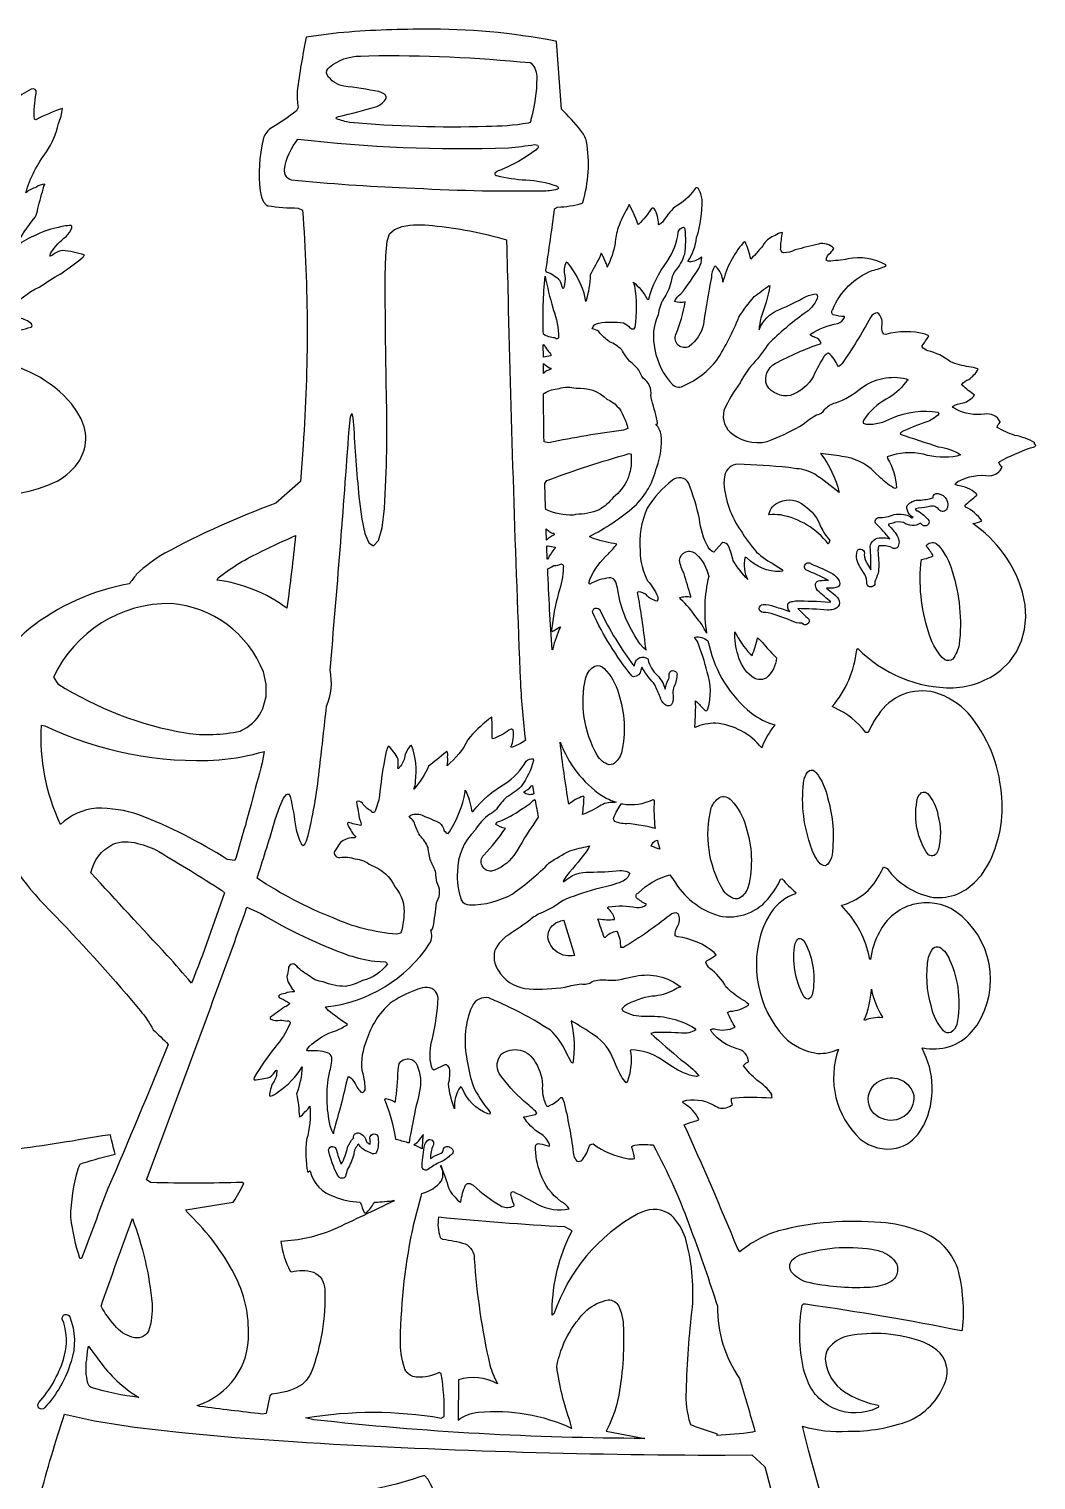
# Model space of a CAD drawing. Extents: x 1.3 to 31.4, y 0.3 to 25.4.
# Drawn here: x 22.23 to 30.28, y 12.94 to 24.55 of the extents above; entities that cross this region are included whole.
import ezdxf

# ---------------------------------------------------------------- set-up
doc = ezdxf.new("R2010")
doc.units = 0
doc.linetypes.add('0', pattern=[0])
doc.layers.add('1', color=7, linetype='0')

msp = doc.modelspace()

# ---------------------------------------------------------------- linework, layer by layer
at = {"layer": '1'}
for points in [[(28.553513, 12.845215), (28.460087, 13.181564), (28.412952, 13.373116, 0.083518), (28.7752, 13.332924, 0.09323), (29.272451, 13.420557, 0.214092), (29.565313, 13.758976, 0.316041), (29.459267, 14.003883), (29.422169, 14.025902), (29.379734, 14.0457, 0.136174), (28.774233, 14.095329, 0.152929), (28.620193, 13.997214, 0.22113), (28.603697, 13.860992, 0.224229), (28.780931, 13.630131, 0.087973), (29.01557, 13.542646, -0.656551), (29.010933, 13.519875, -0.450976), (28.444605, 13.759586), (28.432083, 13.794597), (28.421566, 13.83026, -0.09255), (28.409403, 14.340637, -0.382992), (28.438168, 14.351289, -0.014097), (29.687408, 14.138649, 0.335078), (29.693336, 14.14846, 0.092343), (29.654959, 14.634121, 0.239386), (29.334805, 14.940344, 0.075482), (29.040867, 15.002011, 0.086449), (28.222441, 14.936026, 0.100511), (27.911873, 14.768631), (27.892647, 14.797517, 0.009022), (27.468136, 15.785217, -0.026039), (27.5769, 15.820412), (27.58316, 15.825081), (27.581791, 15.832817, 0.15339), (27.468515, 15.952019, -0.045533), (27.455181, 15.967224), (27.459187, 15.974678, -0.186154), (27.692404, 15.946803, -0.029411), (27.74387, 15.921272, 0.24605), (27.853542, 15.948006, -0.13384), (27.844788, 15.99395), (27.850742, 15.997856), (27.871239, 16.000824, -0.034476), (28.159639, 15.999563), (28.170715, 16.002411, 0.002739), (28.163544, 16.023232), (28.170208, 16.026688, 0.090966), (28.04863, 16.140633, -0.044301), (27.942291, 16.255508), (27.943039, 16.260483, -0.126312), (27.980999, 16.287636, 0.344234), (27.892159, 16.392426, -0.16006), (27.689268, 16.525936), (27.683556, 16.535654), (27.678379, 16.54567, -0.224751), (27.710545, 16.551689, 0.17952), (27.874176, 16.564087, -0.013562), (27.814346, 16.681419, -0.16294), (27.837196, 16.69268, 0.13169), (27.98, 16.741127), (27.983315, 16.747459, 0.081195), (27.920969, 16.791504, -0.053695), (27.801472, 16.886734, 0.119979), (27.671677, 17.034992, -0.111713), (27.640228, 17.083107), (27.641708, 17.091141, 0.030397), (27.722782, 17.143967), (27.707748, 17.163086, 0.133228), (27.417686, 17.288185), (27.39542, 17.296127, -0.190323), (27.419041, 17.380768, 0.246396), (27.419643, 17.472984, 0.329458), (27.354, 17.462143, -0.03505), (26.98123, 17.203333, -0.119178), (26.959953, 17.201767, 0.122537), (26.932983, 17.328873), (26.924301, 17.331085, 0.146811), (26.835766, 17.283371), (26.82856, 17.281334, -0.005386), (26.778004, 17.427849), (26.785275, 17.430862, 0.063306), (26.909103, 17.426941), (26.910091, 17.43602, 0.125527), (26.85894, 17.514259), (26.854244, 17.522163), (26.862587, 17.526482, -0.101202), (27.085201, 17.521322, 0.189221), (27.164013, 17.544838), (27.16243, 17.550575, -0.077474), (27.085476, 17.599625, -0.473506), (27.101097, 17.639351, -0.13471), (27.353409, 17.784134), (27.381626, 17.744324, 0.191474), (27.745737, 17.456507, 0.296643), (28.15382, 17.612356, 0.067026), (28.237484, 17.748238), (28.250439, 17.752411, 0.05392), (28.359715, 17.643219), (28.357479, 17.632439, 0.164086), (28.160801, 17.480743), (28.124813, 17.422112), (28.094906, 17.356834, 0.275407), (28.265574, 16.487633, 0.166007), (28.535833, 16.355892, 0.131587), (28.701118, 16.390259, 0.298496), (28.875696, 15.67007, 0.224616), (29.16449, 15.59706, 0.185699), (29.352261, 15.731102), (29.384388, 15.782616, 0.239338), (29.369122, 16.396576), (29.374874, 16.400223, 0.272614), (29.765533, 16.527519), (29.809235, 16.581764, 0.401178), (29.636906, 17.491274, 0.451942), (29.029669, 17.326069, 0.097845), (28.956871, 17.107018), (28.948097, 17.118126, 0.146075), (28.743256, 17.516792), (28.724575, 17.541107, 0.217129), (29.025045, 17.777702, 0.028999), (29.060783, 17.847549), (29.09042, 17.832977, 0.194319), (29.462053, 17.603197, 0.121568), (29.650364, 17.630157), (29.721333, 17.66761), (29.785831, 17.718735), (29.843296, 17.78228), (29.893131, 17.857056, 0.152633), (30.00334, 18.438091, 0.155415), (29.738764, 19.075285, 0.132061), (29.471437, 19.242491, 0.321702), (29.017727, 19.061367, 0.058317), (28.939587, 18.922806), (28.918659, 18.922646, 0.128126), (28.671719, 19.118027), (28.651745, 19.130905, 0.153238), (28.846603, 19.582237), (28.855671, 19.593941, 0.203626), (29.618105, 19.278955, 0.155313), (29.999241, 19.420097), (30.067532, 19.487701), (30.123379, 19.567345), (30.163593, 19.654312), (30.188286, 19.746803), (30.197868, 19.843391), (30.192745, 19.942627), (30.173321, 20.043083, 0.172221), (29.774769, 20.593292, 0.071151), (29.846554, 20.615128, 0.128258), (29.71715, 20.725275, -0.133744), (29.711346, 20.73793, -0.014009), (29.806385, 20.819069), (29.807781, 20.826019), (29.803219, 20.832512, 0.145973), (29.651594, 20.897301, -0.048033), (29.63361, 20.906509), (29.639767, 20.916985), (29.655796, 20.929443, -0.156909), (29.911716, 20.975487, 0.282605), (30.009563, 21.044182, -0.161906), (29.983334, 21.083031), (29.99078, 21.089996, -0.037841), (30.235729, 21.198624, 0.179382), (30.28009, 21.2174, 0.027367), (30.265289, 21.232986), (30.270557, 21.239342, 0.086704), (30.111, 21.297783, -0.046723), (29.969185, 21.36245, -0.16144), (29.993408, 21.402618), (29.993908, 21.406815, 0.345976), (29.869503, 21.467117, -0.148073), (29.638643, 21.507181, -0.042922), (29.612263, 21.527924, -0.102269), (29.697083, 21.557579, 0.16511), (29.788528, 21.61998, -0.013454), (29.691059, 21.698036), (29.687595, 21.704208, -0.148862), (29.742916, 21.746208, 0.097962), (29.817593, 21.824547), (29.814735, 21.830803, 0.080293), (29.744469, 21.845818, -0.048636), (29.595444, 21.886993, 0.119916), (29.415354, 21.973877, -0.121643), (29.369095, 22.006691), (29.369335, 22.014717, 0.042447), (29.42308, 22.095238), (29.3946, 22.107368, 0.132925), (29.078564, 22.10569), (29.060081, 22.107613, -0.189198), (29.050079, 22.187416, 0.248506), (29.013683, 22.278244, 0.31324), (28.957798, 22.240845, -0.024892), (28.730625, 21.873571), (28.717308, 21.859924), (28.702557, 21.847839), (28.696491, 21.85125, 0.12247), (28.620983, 21.957024, 0.113397), (28.587078, 21.931015, 0.048793), (28.500462, 21.770973, -0.186563), (28.317556, 21.618216, -0.311997), (28.127266, 21.699699, -0.367851), (28.195084, 21.87281, -0.044778), (28.562244, 22.033516, 0.298193), (28.511986, 22.08086, -0.034393), (28.477169, 22.100731), (28.477985, 22.10733, -0.097924), (28.695217, 22.194334, 0.176515), (28.75005, 22.240318), (28.749847, 22.248505, -0.059798), (28.65958, 22.262413, -0.497647), (28.655861, 22.305046, -0.205606), (28.971527, 22.617432, 0.070226), (29.081947, 22.655617), (29.078346, 22.662506, 0.183687), (28.776085, 22.708893, -0.026901), (28.61953, 22.691353), (28.604786, 22.696365, -0.271949), (28.638523, 22.760977, 0.061603), (28.663342, 22.793411, 0.28009), (28.541473, 22.828201, 0.013386), (28.355415, 22.781334, -0.131171), (28.261429, 22.758593, -0.405222), (28.239552, 22.799149, -0.045994), (28.25415, 22.921982, 0.147179), (28.194309, 22.896156, 0.173187), (28.107327, 22.831573, -0.035699), (28.00045, 22.708382, 0.032), (27.957409, 22.841896), (27.950329, 22.846573), (27.93856, 22.837044, 0.118757), (27.776909, 22.524239, 0.205153), (27.717331, 22.651199), (27.709988, 22.647888, 0.152222), (27.684898, 22.56073, 0.015866), (27.620777, 22.184759, -0.177237), (27.507252, 22.009602, -0.706374), (27.400112, 22.105064, 0.054397), (27.476097, 22.366028, -0.143537), (27.389954, 22.369324, -0.133895), (27.441315, 22.429291, 0.022018), (27.586868, 22.639431, 0.105782), (27.608471, 22.720894), (27.605282, 22.725105, -0.196171), (27.505783, 22.685631), (27.497162, 22.689384, 0.114501), (27.566956, 22.880302, 0.083414), (27.610466, 23.183479, 0.094806), (27.579918, 23.27562, 0.490963), (27.549259, 23.26339, -0.105497), (27.394608, 23.125412, 0.060318), (27.292553, 23.003704, -0.047371), (27.265705, 22.981033), (27.262375, 22.985909, 0.124413), (27.227102, 23.114021, 0.326361), (27.206062, 23.112236, -0.043721), (27.102654, 22.986084), (27.09499, 22.99472, 0.02891), (27.028257, 23.144035, 0.040126), (26.939474, 22.960991, 0.065495), (26.914993, 22.833702, -0.072345), (26.851658, 22.64325, 0.185915), (26.841059, 22.677795, 0.035461), (26.807035, 22.752577), (26.804325, 22.754356), (26.799137, 22.738756, -0.002792), (26.715946, 22.581772, -0.075489), (26.680084, 22.369934), (26.676516, 22.396908, 0.116292), (26.535658, 22.67848), (26.529991, 22.681484), (26.523857, 22.683357, 0.204077), (26.513214, 22.573296, -0.090299), (26.505901, 22.481834), (26.498283, 22.469765, 0.01116), (26.473232, 22.537407, 0.093602), (26.366982, 22.604713), (26.361176, 22.616882, 0.005582), (26.431152, 23.110245), (26.455097, 23.124107, 0.062293), (26.650795, 23.154251), (26.656239, 23.161667, 0.117107), (26.686243, 23.648636, 0.118421), (26.639275, 23.738182, 0.020993), (26.487488, 23.907677), (26.44595, 24.44767), (26.437859, 24.450768, 0.051854), (25.385828, 24.545931, 0.023239), (24.703049, 24.516983), (24.444958, 24.482874, 0.018979), (24.372675, 24.048613, 0.054995), (24.380192, 23.920044), (24.368046, 23.892883, -0.030747), (24.158264, 23.752419, 0.18348), (24.100094, 23.663391, 0.084371), (24.076092, 23.254257), (24.086845, 23.204506), (24.102863, 23.16581), (24.124729, 23.141113), (24.137806, 23.135086, 0.035882), (24.381161, 23.116524), (24.415646, 23.100128, -0.036465), (24.420113, 21.220055), (24.399315, 20.929398), (24.202831, 20.755455, 0.036947), (23.314243, 20.355381, 0.059545), (23.086353, 20.185272, 0.002099), (23.029068, 20.110435, 0.122391), (22.228697, 19.750652, 0.042335), (22.081932, 19.603889)], [(22.071949, 22.310692, -0.084483), (22.308746, 22.483459, -0.012939), (22.482286, 22.591448, 0.01433), (22.657209, 22.719572, 0.047829), (22.671093, 22.739716, 0.058229), (22.494289, 22.777184, 0.113958), (22.415298, 22.738762), (22.405018, 22.73394), (22.395409, 22.7323), (22.403679, 22.757118, -0.095899), (22.525414, 22.88913, 0.099047), (22.570797, 22.958908), (22.570953, 22.972366), (22.56419, 22.975578, 0.09139), (22.451714, 22.957642, 0.082428), (22.265537, 22.890663, 0.097135), (22.117409, 22.799423, -0.05823), (22.27717, 23.043074, 0.125367), (22.298149, 23.111553, -0.006276), (22.347765, 23.290619), (22.355011, 23.304306), (22.354103, 23.30764, 0.163869), (22.287033, 23.282547, 0.100985), (22.203094, 23.238731, -0.094486), (22.368977, 23.564896, 0.07751), (22.464611, 23.79158, 0.07889), (22.495556, 23.913048, 0.034009), (22.281757, 23.821877), (22.271183, 23.828171, -0.06429), (22.286221, 24.031441), (22.285061, 24.053574), (22.276989, 24.065697), (22.263302, 24.069313), (22.245293, 24.065903, 0.088153), (22.107132, 23.970009)], [(22.059296, 22.11676, 0.009973), (22.245953, 22.164185, 0.484675), (22.247379, 22.189529, 0.180019), (22.151085, 22.234276, -0.006703)], [(21.248516, 21.013451, 0.26031), (22.453665, 20.932814, 0.119019), (22.63345, 21.099823), (22.665234, 21.166862, 0.158296), (22.66872, 21.365868), (22.645031, 21.429329), (22.611797, 21.490303), (22.570751, 21.548111, 0.19447), (21.918209, 21.891907, 0.106814)], [(21.892551, 18.276062, 0.10357), (22.349651, 17.545273, -0.017505), (23.051289, 16.779427), (23.115971, 16.698402, -0.064294), (23.220364, 16.545219, -0.008439), (23.342003, 16.427734, -0.005693), (22.85989, 15.275336, 0.001836), (22.648016, 14.715234), (22.635708, 14.714989, -0.043598), (22.561867, 15.042763, -0.062635), (22.62052, 15.43117, -0.03349), (22.638306, 15.46875), (22.660522, 15.480202, -0.006364), (22.917084, 15.55085, -0.002119), (22.878819, 15.703839), (22.816971, 15.696884, -0.015136), (22.042889, 15.578598)], [(22.314243, 12.803649, -0.014534), (22.511227, 13.469116), (22.751156, 13.417442), (23.070618, 13.367165), (23.450283, 13.322731), (23.877594, 13.283882), (24.339989, 13.250372, 0.014764), (27.795797, 13.142248), (28.009018, 13.144783), (28.110764, 13.050186, -0.01562), (28.586054, 11.088048, -0.043716)], [(25.699959, 12.362697, 0.029735), (25.419479, 12.946419), (25.391197, 12.980835, -0.0542), (24.652374, 12.814247)]]:
    msp.add_lwpolyline(points, format="xyb", dxfattribs=at)
for points in [[(26.24337, 23.833778, -0.039205), (26.236591, 23.801857), (26.219681, 23.794983, -0.04138), (25.884792, 23.768723, -0.031748), (24.79447, 23.801153, -0.049833), (24.687155, 23.830568, -0.482561), (24.690498, 23.843735), (24.701736, 23.8489, 0.020755), (25.00992, 23.92868, 0.158201), (25.084209, 23.99362, 0.390052), (25.060555, 24.033607), (25.044712, 24.040871), (25.025738, 24.047188, 0.021153), (24.744514, 24.09054, -0.197144), (24.611923, 24.180832, -0.352147), (24.63118, 24.243393, -0.174576), (24.878185, 24.331062), (24.946022, 24.335014, -0.026864), (26.236282, 24.27935), (26.244892, 24.275017, -0.19839), (26.288719, 24.155067, -0.063022)], [(26.201252, 23.341469, -0.074458), (26.446243, 23.292925, -0.097649), (26.463276, 23.275253), (26.453491, 23.266991, -0.077608), (26.328251, 23.251793, -0.018623), (25.246292, 23.276512, -0.015008), (24.326691, 23.338594, -0.357911), (24.271343, 23.425293, -0.132998), (24.378647, 23.667717, 0.037209), (26.063271, 23.597908, 0.011196), (26.271446, 23.624107), (26.284855, 23.621981, -0.825343), (26.291618, 23.591583), (26.282539, 23.582443, -0.069245), (25.989399, 23.4174, 0.093197), (25.953403, 23.394438, 0.513626), (25.966522, 23.375595, 0.049669)], [(26.058702, 22.398075, 0.004215), (26.157501, 19.315765, 0.016554), (26.197506, 18.859955, -0.091891), (26.083172, 18.803101), (26.081932, 18.807228, 0.138025), (26.099293, 18.942019, 0.380237), (26.078621, 18.946823), (26.066017, 18.940544, -0.080468), (25.934475, 18.871223), (25.931927, 18.881607, 0.031397), (25.928574, 19.045753, 0.046727), (25.755587, 18.88813), (25.738121, 18.863878, -0.100261), (25.571812, 18.656334, 0.088341), (25.574608, 18.726807, 0.225743), (25.568989, 18.773834), (25.558973, 18.76203, -0.009284), (25.422997, 18.652069, -0.076107), (25.305901, 18.468925, 0.118095), (25.318474, 18.531105, 0.12568), (25.287247, 18.817062), (25.283417, 18.819138, 0.176858), (25.230944, 18.718094, -0.120163), (25.184177, 18.635376), (25.177441, 18.633957, 0.042318), (25.179653, 18.709229, 0.07634), (25.10405, 18.813866), (25.098869, 18.811089, 0.081196), (25.07159, 18.701195, 0.026742), (25.031399, 18.417458, -0.067247), (24.991131, 18.285622, -0.590269), (24.963154, 18.296951, -0.17422), (24.894695, 18.35747, 0.272196), (24.850025, 18.369942), (24.848057, 18.36586, 0.012825), (24.872772, 18.222198, -0.21137), (24.881958, 18.17717, -0.001732), (24.7808, 18.20211, 0.465821), (24.777023, 18.184464), (24.779434, 18.177811, 0.048193), (24.841389, 18.084129, -0.152765), (24.803829, 18.079643, 0.15893), (24.710079, 18.032715, -0.053913), (24.669819, 17.971298, 0.551593), (24.714592, 17.922462, -0.118767), (24.836811, 17.910728, -0.14657), (24.963299, 17.859947, -0.21156), (25.154896, 17.684769, -0.218085), (25.225704, 17.459755, -0.053589), (25.202778, 17.317459), (25.168461, 17.308144, -0.083034), (24.659321, 17.438608, -0.051484), (24.052696, 17.756002), (24.057281, 17.774902, 0.007522), (24.197788, 18.226257), (24.234756, 18.330276), (24.263805, 18.395653), (24.286251, 18.427406), (24.303387, 18.430573), (24.316536, 18.410172, -0.026255), (24.361221, 18.159254, 0.065275), (24.40659, 18.029045), (24.419769, 18.019386), (24.433407, 18.028488), (24.447445, 18.055313), (24.461842, 18.098778, 0.031249), (24.552958, 18.64975, 0.003029), (24.607246, 19.131432, 0.153994), (24.635662, 19.419922, 0.004315), (24.788052, 21.34462), (24.800003, 21.446617), (24.80954, 21.473366), (24.817619, 21.437622), (24.825191, 21.352215, 0.010471), (24.869747, 20.769665), (24.889263, 20.627777), (24.914059, 20.512985), (24.945095, 20.43808), (24.983337, 20.415863), (25.022526, 20.457489), (25.051224, 20.559921), (25.070705, 20.713249, 0.02204), (25.086718, 21.635841, -0.005011), (25.076338, 22.574543), (25.080971, 22.736916), (25.091522, 22.850418), (25.110947, 22.909439), (25.151371, 22.945526), (25.211922, 22.968437, -0.08693), (25.45516, 22.975931, -0.049555), (26.045475, 22.862381), (26.046335, 22.852364, -0.000802)], [(26.885883, 22.20266, -0.069108), (26.980934, 22.198669, -0.116923), (27.031605, 22.159653, 0.171977), (27.068317, 22.149658), (27.075043, 22.162506, 0.078708), (27.072218, 22.494173), (27.066887, 22.508875), (27.060223, 22.523026, -0.10303), (27.168379, 22.393225, 0.235164), (27.18372, 22.387741, -0.099929), (27.331284, 22.687902, 0.113062), (27.420378, 22.925304, -0.243332), (27.461212, 22.963974), (27.469826, 22.958206), (27.472183, 22.948654, -0.063398), (27.46907, 22.745605, -0.09497), (27.395042, 22.613098, 0.126799), (27.360403, 22.517958, -0.099316), (27.30109, 22.391502, 0.090083), (27.259396, 22.262352, 0.168213), (27.233145, 21.985416, 0.145132), (27.375387, 21.701437, 0.306491), (27.468193, 21.696396, 0.116124), (27.728539, 21.899803, 0.04556), (27.904366, 22.244179, -0.0383), (28.027237, 22.407852, -0.008089), (28.147873, 22.497101), (28.152496, 22.494331, -0.044058), (28.080448, 22.236555, 0.052724), (28.066345, 22.142937, -0.204207), (28.223015, 22.303238, 0.031409), (28.44132, 22.409948, -0.08335), (28.524639, 22.43029), (28.532459, 22.412766), (28.52948, 22.389694, -0.155394), (28.425842, 22.272476, 0.032309), (28.140533, 22.031487), (28.13028, 22.018272, -0.060336), (27.999584, 21.852043, 0.050672), (27.914261, 21.718811, 0.062044), (27.785513, 21.496395, 0.325575), (27.857231, 21.307045, 0.272), (28.170105, 21.264107, 0.040511), (28.419415, 21.387962, -0.059676), (28.525574, 21.461372, 0.227518), (28.590878, 21.506729, -0.146499), (28.677357, 21.558502, 0.101958), (28.885433, 21.678942, -0.216776), (29.243389, 21.751137), (29.258434, 21.743546), (29.247229, 21.733265), (29.23678, 21.722212, -0.123369), (29.082554, 21.589058, 0.109945), (28.903801, 21.423498, 0.083105), (28.897846, 21.39502), (28.92205, 21.387779, 0.142747), (29.128756, 21.436832, -0.145281), (29.498425, 21.484077), (29.502686, 21.469864, -0.14147), (29.400108, 21.403778, 0.042592), (29.200653, 21.321373), (29.195385, 21.30777, 0.000923), (29.498112, 21.207413, -0.104111), (29.677574, 21.143867), (29.647797, 21.131905, -0.110606), (29.380733, 21.146677, 0.146589), (29.089954, 21.126625), (29.093323, 21.114304, -0.129622), (29.163864, 20.878983), (29.150822, 20.873871, -0.073131), (29.040497, 20.95649), (28.98988, 21.004738, 0.169016), (28.728836, 21.129799, 0.016839), (28.55827, 21.153465, -0.10566), (28.70689, 20.840775, 0.023559), (28.511698, 20.987179, 0.124185), (28.366268, 21.031534), (28.302835, 21.040741, 0.018487), (27.89452, 21.067562, 0.331993), (27.792965, 20.981445), (27.786701, 20.948479), (27.785095, 20.91291, 0.134588), (27.91888, 20.538269, 0.041815), (28.046062, 20.36467, 0.061579), (28.19566, 20.261501), (28.225321, 20.242453), (28.254593, 20.222809), (28.252048, 20.212753), (28.235577, 20.208511, -0.199933), (27.968979, 20.317574), (27.960052, 20.322723), (27.952347, 20.32045, 0.180892), (27.976559, 20.144363, -0.057091), (27.859478, 20.295639, 0.042878), (27.821331, 20.416016, 0.237583), (27.776436, 20.440956), (27.767441, 20.435318), (27.703548, 20.363167), (27.689877, 20.368629), (27.673248, 20.384911), (27.658478, 20.404259, -0.102061), (27.589367, 20.629913, 0.036986), (27.502804, 20.918455, 0.456368), (27.37331, 20.939072, 0.090237), (27.172409, 20.71624, 0.136557), (27.115074, 20.37281, 0.123882), (27.174717, 20.135887, -0.073797), (27.253664, 20.013077, -0.064082), (27.257034, 19.98336), (27.249538, 19.971985, -0.138924), (27.164562, 20.02182, 0.142217), (27.105366, 20.0476), (27.091343, 20.04261, -0.019991), (27.15568, 19.60626, 0.019997), (27.163216, 19.58075), (27.141434, 19.599838), (27.115711, 19.629173, -0.102037), (26.94342, 20.016937, 0.093614), (26.91333, 20.138416, 0.246602), (26.868267, 20.158539, 0.099347), (26.71349, 20.109383), (26.705292, 20.115524), (26.712269, 20.146767, -0.111159), (26.861856, 20.351181, 0.027538), (26.927746, 20.428452, -0.023757), (26.746941, 20.470688), (26.7285, 20.479179), (26.710945, 20.489548, 0.058408), (27.068247, 20.729666, 0.146383), (27.247292, 21.044296, 0.108082), (27.283348, 21.301842, 0.139603), (27.241478, 21.387268), (27.249905, 21.387039), (27.252937, 21.396667), (27.251572, 21.414276, 0.01043), (27.201962, 21.60157), (27.200665, 21.616371, 0.293674), (27.13866, 21.755188, -0.048116), (27.10471, 21.820427, 0.049288), (27.030048, 21.89135, -0.038837), (26.967484, 21.982407, 0.093893), (26.869862, 22.047096, -0.067192), (26.783897, 22.127815, 0.116522), (26.730671, 22.151398, -0.324954), (26.784449, 22.19466, -0.082211)], [(26.417828, 22.317154), (26.420559, 22.305092, -0.099532), (26.462013, 22.078568, -0.617398), (26.437229, 22.074898), (26.433037, 22.077095, -0.114323), (26.341347, 22.106428, -0.033721), (26.355503, 22.571974, 0.024581)], [(26.373848, 21.97863, -0.08719), (26.403481, 21.94062), (26.399151, 21.934975, -0.016912), (26.340939, 21.924011), (26.340862, 22.02121), (26.342384, 22.026199, -0.005547)], [(26.354561, 21.863487, 0.152451), (26.403202, 21.835258), (26.397003, 21.826813, 0.13628), (26.342117, 21.79229), (26.341305, 21.801003), (26.341053, 21.874023, -0.044588)], [(26.466789, 21.672821, -0.140693), (26.602821, 21.67527, -0.219668), (26.848999, 21.588142, -0.20526), (26.982483, 21.450531, -0.051024), (27.017838, 21.353111), (26.981525, 21.340775, 0.016933), (26.385242, 21.239571), (26.346727, 21.245771, -0.002037), (26.342291, 21.629774), (26.346413, 21.634956), (26.351078, 21.636627, -0.116133)], [(26.592331, 20.663055), (26.581089, 20.660889, -0.107644), (26.359749, 20.705017), (26.358116, 20.724747), (26.353233, 20.913498), (26.368717, 20.936737, -0.021735), (27.027924, 21.152084), (27.043236, 21.148766), (27.043064, 21.123596, -0.256014), (26.900257, 20.802612, -0.09757), (26.788342, 20.702141, -0.085666), (26.601768, 20.665846), (26.597029, 20.664518)], [(28.619549, 20.430298, 0.182778), (28.238617, 20.661564, 0.052489), (28.143711, 20.663742, -0.27346), (28.231646, 20.76585, -0.297781), (28.426025, 20.737595, -0.167062), (28.560555, 20.56455, 0.064852), (28.631924, 20.458664, 0.013692)], [(29.019485, 20.337685, -0.050901), (29.018456, 20.192818, 0.030354), (28.99177, 20.126793, -1.337369), (28.928303, 20.12989, 0.130127), (28.900276, 20.20108), (28.874924, 20.24482, -0.212197), (28.849216, 20.372566, -0.955103), (28.90625, 20.345177, 0.141319), (28.933105, 20.268929), (28.959995, 20.22242, 0.023294), (28.954542, 20.406244, -0.416884), (29.042839, 20.479904, -0.065269), (29.111046, 20.471138, 0.047774), (29.001015, 20.590195, -0.570011), (29.020611, 20.640274, 0.079032), (29.147491, 20.664452, -0.193542), (29.287958, 20.639921, 0.079495), (29.297169, 20.641197, -0.237324), (29.253399, 20.700188, -0.427458), (29.260929, 20.748367, -0.196283), (29.346809, 20.780579, 0.058563), (29.457022, 20.798599, -0.558538), (29.498859, 20.832157, -0.51366), (29.565054, 20.70389, -0.531606), (29.498045, 20.712612, 0.304285), (29.417591, 20.726372, -0.011693), (29.315945, 20.711571, 0.436083), (29.335384, 20.694344, -0.091465), (29.4238, 20.617378, -0.740979), (29.373966, 20.580856), (29.359547, 20.594666), (29.35738, 20.595856, -0.305133), (29.220634, 20.601128, 0.166113), (29.134686, 20.597015), (29.09996, 20.587372), (29.101227, 20.580528, -0.084668), (29.17802, 20.479675), (29.186264, 20.444916), (29.17944, 20.411392, -0.49084), (29.126499, 20.401428, 0.131912), (29.024982, 20.414055), (29.020859, 20.410904, 0.096593)], [(26.392944, 20.527115, 0.124781), (26.421127, 20.515396), (26.427994, 20.510338), (26.427532, 20.503586, 0.0765), (26.366547, 20.460602), (26.363873, 20.537766), (26.364323, 20.549782, -0.005059)], [(24.090305, 20.370911, -0.011529), (24.359646, 20.496986, -0.008526), (24.290131, 19.916237, 0.126523), (23.733162, 20.141113), (23.740765, 20.158302, -0.060068)], [(29.386955, 20.309639, 0.066127), (29.458027, 20.335655, 0.049126), (29.402813, 20.413536, -0.426388), (29.480793, 20.432632), (29.500175, 20.417831, -0.114598), (29.609318, 20.210991, -0.109387), (29.665634, 19.625608, -0.114399), (29.614317, 19.509729, -0.348806), (29.549629, 19.506088), (29.530247, 19.520905, -0.114642), (29.421101, 19.727737, -0.110401), (29.3643, 20.305161, 0.015161)], [(26.374714, 20.308388), (26.372307, 20.308479), (26.368507, 20.406326), (26.375523, 20.413628, 0.009153), (26.435551, 20.404129), (26.434387, 20.396034, 0.049953)], [(27.476364, 20.009171, -0.105614), (27.5196, 20.00528), (27.519421, 20.012871, 0.003245), (27.466793, 20.190453, -0.070827), (27.429291, 20.299835, -0.637406), (27.562695, 20.348343, -0.157133), (27.663464, 20.170708, 0.102413), (27.646667, 19.716949, 0.063694), (27.560715, 19.846367, 0.070062), (27.439428, 19.986889, -0.082919), (27.433338, 20.002304, -0.009226)], [(26.419422, 20.253799), (26.425293, 20.256317, 0.097011), (26.4874, 20.272135, -0.397442), (26.499451, 20.241814, -0.076977), (26.463497, 20.038727, 0.040508), (26.406071, 19.739342), (26.410568, 19.73024, 0.016822), (26.473381, 19.766296), (26.477646, 19.765373, 0.050376), (26.416908, 19.592041), (26.410778, 19.581856, -0.006372), (26.37566, 20.230843, 0.073476)], [(28.658649, 20.034065), (28.677444, 20.018242), (28.692867, 20.002258, -0.631531), (28.658081, 19.906858, -0.091066), (28.613346, 19.901649, 0.021307), (28.375408, 19.91256, 0.010424), (28.463268, 19.829163, -0.909672), (28.409069, 19.795372, -0.139997), (28.325352, 19.81591, 0.031678), (28.138588, 19.879524), (28.118923, 19.881927), (28.098995, 19.88241, -0.972472), (28.097538, 19.944855, -0.100107), (28.188726, 19.929527, -0.011582), (28.311626, 19.889969, -0.241978), (28.296663, 19.950624, -0.271608), (28.335629, 19.970772), (28.358513, 19.973999, -0.025306), (28.626831, 19.964607), (28.640209, 19.966637, -0.010658), (28.53356, 20.057735, -0.16151), (28.516371, 20.111046, -0.335328), (28.553036, 20.136612, -0.066749), (28.620419, 20.138641, 0.017199), (28.440641, 20.222792, -1.026241), (28.482975, 20.270576, -0.024618), (28.654984, 20.190945, -0.102397), (28.7061, 20.135551), (28.710861, 20.114006, -0.393713), (28.678612, 20.080612, -0.073599), (28.604492, 20.07682, 0.01606)], [(23.945217, 18.948212, 0.169728), (24.098587, 19.113892), (24.125881, 19.210999), (24.125668, 19.309135), (24.10247, 19.406082, 0.286133), (23.364567, 19.953894, 0.295731), (22.424725, 19.363716), (22.459763, 19.311226, 0.098711), (23.483313, 18.91798, 0.091361), (23.915762, 18.933897), (23.930906, 18.940197)], [(27.379158, 19.218666, -0.160606), (27.366066, 19.144829, -0.422051), (27.313629, 19.146011, -0.155641), (27.274103, 19.206758, -0.011157), (27.233494, 19.302971, -0.027466), (27.135786, 19.43046), (27.129608, 19.443504), (27.121578, 19.419662, -0.372601), (27.060793, 19.367588, -0.125319), (27.048019, 19.376152, -0.059406), (26.735556, 19.878021, -0.934358), (26.794842, 19.897697, 0.050653), (27.066738, 19.452446), (27.07299, 19.470688, -0.576318), (27.175228, 19.511494), (27.178474, 19.505493, 0.164281), (27.253727, 19.378395, -0.114058), (27.315468, 19.26902, -0.090849), (27.343826, 19.351944, 0.132991), (27.346325, 19.392273, -0.989143), (27.409557, 19.377876, -0.108233), (27.380867, 19.279114, 0.095987)], [(28.105206, 19.627968, 0.030613), (28.205517, 19.519554, -0.204327), (28.121672, 19.357737, -0.326497), (28.007099, 19.370363, -0.168404), (27.897661, 19.541069, -0.093083), (27.873398, 19.727516, 0.078667), (27.994228, 19.550369), (28.010067, 19.538429, 0.041702), (28.053589, 19.679855, -0.067335)], [(27.574055, 19.161621, 0.021424), (27.633919, 19.097198, 0.498611), (27.656681, 19.11142, 0.15479), (27.650688, 19.404419, 0.04093), (27.572927, 19.649746, 0.037991), (27.5536, 19.676765), (27.552757, 19.685341, -0.244643), (27.655354, 19.654099), (27.666935, 19.617645, 0.169002), (28.005024, 19.076109, 0.080234), (28.191322, 18.982628, 0.07895), (28.08709, 18.798447, 0.206731), (27.719051, 18.996008, 0.112638), (27.553459, 18.962036), (27.551437, 18.970833, 0.032913), (27.558186, 19.17598)], [(26.883591, 18.664803), (26.867512, 18.664436, -0.212655), (26.771664, 18.74012, -0.186468), (26.680082, 19.361588, -0.195249), (26.753067, 19.45335, -0.282568), (26.827126, 19.434196, -0.134437), (26.941448, 19.236221, -0.137813), (26.965845, 18.759304, -0.171266), (26.899044, 18.669266)], [(24.004692, 18.348854, -0.009824), (23.874889, 17.898048), (23.813503, 17.906075, 0.050113), (23.107626, 18.26355, 0.084302), (22.768244, 18.316589, 0.168825), (22.480064, 18.187073, -0.126248), (22.32917, 18.979362), (22.355221, 18.976166, 0.127554), (23.74881, 18.703108, 0.048385), (24.108913, 18.770584), (24.092049, 18.679642, -0.001217)], [(26.905083, 18.362564, 0.18094), (26.790741, 18.331779, -0.033763), (26.653011, 18.26535, 0.0399), (26.666275, 18.405609), (26.659603, 18.411682, 0.100606), (26.545544, 18.347977, -0.017124), (26.47591, 18.844727, 0.152842), (26.807777, 18.417198, 0.05797), (26.92234, 18.364677, -0.024303)], [(26.479473, 17.564491, -0.060461), (26.312725, 17.474258, 0.060534), (26.222898, 17.413282, -0.012623), (26.041407, 17.289406, 0.13047), (25.951675, 17.173286, 0.24152), (25.999205, 16.992905, 0.226725), (26.226387, 16.87104, 0.043452), (26.516575, 16.884583, -0.043437), (26.644794, 16.91259, 0.230538), (26.731236, 16.930099, -0.121047), (26.856506, 16.941368, 0.078024), (26.986309, 16.953423), (27.077839, 16.973183, -0.225839), (27.439613, 16.887291, 0.082303), (27.383949, 16.861145, -0.105781), (27.211575, 16.812195, 0.101089), (26.989178, 16.734499, 0.07112), (26.969532, 16.711288), (26.977791, 16.695724, 0.141717), (27.148884, 16.653404), (27.180214, 16.652611, -0.149102), (27.548389, 16.55864), (27.560055, 16.544022, -0.170559), (27.446415, 16.517799, 0.028193), (27.227356, 16.521637), (27.200781, 16.51553, 0.000499), (27.440941, 16.303299, -0.090734), (27.583462, 16.176704), (27.565903, 16.16996), (27.532421, 16.174995, -0.083707), (27.353458, 16.262169), (27.285511, 16.305511, 0.146245), (27.044758, 16.383018), (27.035641, 16.377808), (27.041355, 16.355667, -0.109875), (27.012642, 16.13356), (27.003597, 16.119682, -0.080657), (26.931625, 16.23716), (26.903782, 16.301392, 0.165169), (26.747749, 16.500412, 0.021196), (26.563629, 16.616127), (26.565311, 16.597534, -0.096431), (26.576767, 16.276947), (26.567284, 16.281982), (26.521458, 16.368103, 0.091342), (26.397846, 16.54084), (26.339285, 16.576664, 0.033167), (26.040422, 16.737482, 0.014733), (25.904591, 16.799433, 0.348606), (25.773716, 16.734909), (25.757664, 16.703537, 0.137467), (25.730522, 16.30574, 0.038259), (25.778809, 16.094864, 0.059274), (25.899326, 15.90612), (25.914772, 15.882278), (25.914246, 15.869461), (25.897587, 15.8713, -0.202955), (25.691315, 16.07663, 0.071956), (25.679085, 16.087746, 0.190459), (25.631664, 15.911469, -0.069797), (25.582497, 16.111069, 0.110956), (25.590033, 16.236889, 0.177142), (25.564556, 16.264206), (25.55307, 16.264107), (25.465996, 16.222588), (25.455769, 16.230141), (25.446445, 16.251366, -0.133093), (25.454647, 16.475731, 0.046959), (25.498745, 16.798965, 0.45848), (25.392778, 16.881866, 0.106358), (25.32008, 16.862, 0.06495), (25.115814, 16.756088, 0.138127), (24.927464, 16.462074, 0.123322), (24.88924, 16.220116, -0.071347), (24.914238, 16.076084, -0.228097), (24.894825, 16.038818, -0.141277), (24.835758, 16.117798, 0.141288), (24.79147, 16.164848), (24.776386, 16.16658), (24.771294, 16.14711, -0.018551), (24.665052, 15.739161, 0.022882), (24.662106, 15.7127), (24.649513, 15.738708), (24.637264, 15.775787, -0.102106), (24.630058, 16.200241, 0.094619), (24.649633, 16.323917, 0.246657), (24.615688, 16.359924, 0.098265), (24.453926, 16.374916), (24.449772, 16.384651), (24.468594, 16.410637, -0.110487), (24.68642, 16.539902, 0.033308), (24.775524, 16.585594, -0.023167), (24.621168, 16.699808, -0.040091), (24.600113, 16.72683, 0.222907), (25.431692, 17.233229, 0.219707), (25.44038, 17.344803), (25.448395, 17.342499), (25.455116, 17.351128), (25.460743, 17.368568, 0.008889), (25.486958, 17.559525), (25.491611, 17.573387, 0.292755), (25.488068, 17.724655, -0.041886), (25.4823, 17.798241, 0.045893), (25.440907, 17.89325, -0.03383), (25.418915, 18.001724, 0.08806), (25.353493, 18.099518, -0.074817), (25.310825, 18.197876, 0.160623), (25.27404, 18.240746), (25.269093, 18.250534), (25.281116, 18.261307, -0.223165), (25.382877, 18.254883, -0.031884), (25.510193, 18.198929, -0.14224), (25.548599, 18.136795, 0.178095), (25.579708, 18.114143), (25.591103, 18.127861, 0.08964), (25.716673, 18.446627), (25.716389, 18.460152, -0.098802), (25.765474, 18.299711, 0.056398), (25.771553, 18.288551), (25.781273, 18.295471, -0.094265), (26.03426, 18.510962, 0.113134), (26.204643, 18.691919, -0.271295), (26.260963, 18.710365), (26.262299, 18.699173, -0.093098), (26.164577, 18.489777, -0.062416), (26.045811, 18.404724, 0.064425), (25.967167, 18.309166, -0.08273), (25.913256, 18.267672, 0.108715), (25.795094, 18.141335, 0.199953), (25.653694, 17.809233, 0.094728), (25.683765, 17.584755, 0.278282), (25.751427, 17.542366, 0.130878), (26.096584, 17.632469, 0.038952), (26.388847, 17.879425, -0.030433), (26.552795, 17.974945, -0.029396), (26.703077, 18.011887), (26.711216, 18.015167), (26.703243, 17.997147, -0.027347), (26.528212, 17.77861, 0.025678), (26.498672, 17.731201), (26.504303, 17.729179, -0.196937), (26.712841, 17.806061, 0.027962), (26.952873, 17.818403, -0.064099), (27.01664, 17.808701), (27.032223, 17.798225, -0.229346), (26.968742, 17.729027, -0.043382), (26.792614, 17.677055, 0.034369), (26.520418, 17.588396), (26.499594, 17.577045)], [(28.595043, 17.855957, -0.254423), (28.545704, 17.882187, -0.103113), (28.474581, 18.028854, -0.119164), (28.426294, 18.551712, -0.135464), (28.468328, 18.618649, -0.355104), (28.520752, 18.602219, -0.113516), (28.614449, 18.401024, -0.10266), (28.64926, 17.942434, -0.104359), (28.616714, 17.868027), (28.60638, 17.859917)], [(26.253277, 18.497734), (26.265079, 18.431694, -0.325967), (26.181908, 18.445969, 0.093032), (26.246326, 18.494598)], [(25.95837, 18.189796, -0.176204), (25.99192, 18.213142, 0.069216), (26.160446, 18.305527, 0.078681), (26.27018, 18.387398), (26.274731, 18.379585, 0.000793), (26.300827, 18.24427, 0.025335), (26.130562, 17.977142), (26.103813, 17.938828, -0.186886), (25.925489, 17.813751, -0.68215), (25.863853, 17.942154, 0.052858), (26.037315, 18.154739, -0.109785)], [(27.153988, 18.172325), (27.022205, 18.193329, -0.122522), (26.912706, 18.210539, -0.287703), (26.904327, 18.241478, -0.061885), (26.963951, 18.351563), (26.975834, 18.351807, 0.162662), (27.219536, 18.387062), (27.227802, 18.381096, 0.043336), (27.233997, 18.153992, 0.055974)], [(27.892864, 17.591614), (27.876114, 17.591141, -0.211874), (27.776432, 17.666473, -0.19724), (27.683693, 18.318829, -0.158273), (27.750122, 18.402903, -0.330741), (27.843483, 18.38002, -0.127733), (27.959942, 18.170959, -0.140466), (27.979185, 17.686701, -0.171364), (27.908989, 17.596176)], [(29.377289, 18.446068, -0.229003), (29.413403, 18.433342, -0.143637), (29.496262, 18.260689, -0.132406), (29.497688, 17.981796), (29.490299, 17.965485, -0.621087), (29.413364, 17.95369), (29.401428, 17.967041, -0.193186), (29.333422, 18.397055, -0.123934), (29.366005, 18.442223)], [(23.334049, 17.139048, -0.00153), (22.723797, 17.798317, -0.229444), (22.898087, 18.02763, -0.171243), (23.095238, 18.035345, -0.075051), (23.267033, 17.968979, -0.009794), (23.768322, 17.660103), (23.791241, 17.639397, -0.011697), (23.528679, 16.917336, 0.005685)], [(27.272064, 17.989136, -0.029764), (27.204128, 18.013466, -0.274976), (27.253029, 18.061729, 0.017026)], [(23.635664, 16.602829, 0.003461), (23.971056, 17.524101), (24.080746, 17.474052, 0.046814), (24.786261, 17.139637, 0.037857), (24.992516, 17.092667), (25.079494, 17.088341), (25.095505, 17.073112, -0.177051), (24.893684, 16.937996, -0.080138), (24.759521, 16.89164, -0.100753), (24.579453, 16.928909, -0.161981), (24.463699, 16.979561, -0.096248), (24.357683, 17.064924, 0.577114), (24.30196, 17.035774, -0.079325), (24.290092, 16.970612, 0.171823), (24.344604, 16.861427), (24.347067, 16.855413), (24.34761, 16.848938, 0.125296), (24.27533, 16.834396, 0.173105), (24.223347, 16.814491, 0.364572), (24.244968, 16.794617, -0.03796), (24.311001, 16.756142), (24.312523, 16.752182, -0.131891), (24.27298, 16.727692, 0.01344), (24.15691, 16.642799), (24.155743, 16.63726), (24.157616, 16.632309, 0.225082), (24.237186, 16.622398, -0.036618), (24.292027, 16.612562, -0.874882), (24.313099, 16.589943, -0.08093), (24.195984, 16.406479, 0.037104), (24.029633, 16.162369), (24.02597, 16.150681), (24.029263, 16.144249, 0.055902), (24.153111, 16.165428, 0.083003), (24.202152, 16.218369), (24.208874, 16.222137, -0.180223), (24.179823, 16.120867, 0.11579), (24.151798, 16.017059), (24.157154, 16.013985, 0.157246), (24.220623, 16.049217, 0.111615), (24.413338, 16.247559, -0.067963), (24.368504, 16.032639, -0.031392), (24.3904, 15.847214, 0.117419), (24.434975, 15.888504, 0.132416), (24.473461, 15.933273, -0.099094), (24.447659, 15.665932, 0.080255), (24.456577, 15.402657, 0.019934), (24.474434, 15.417053), (24.476974, 15.413467, 0.260121), (24.6682, 15.209982, 0.088332), (24.873245, 15.165817), (24.878811, 15.161224, 0.006771), (24.90819, 15.082047, 0.431701), (24.928688, 15.084259, 0.093753), (24.985649, 15.160187), (24.994614, 15.165215, 0.027926), (25.148426, 15.180389), (25.144064, 15.174706, -0.00319), (24.664286, 14.946354, -0.088014), (24.24297, 14.852333, 0.091222), (24.317616, 14.613884), (24.327248, 14.609253, -0.135852), (24.502483, 14.606354, -0.291837), (24.593967, 14.467484, -0.099078), (24.484774, 13.803076, -0.097528), (24.411598, 13.706963, -0.117525), (24.209366, 13.636757), (24.168659, 13.630806), (24.152992, 13.617332), (24.124931, 13.474411), (24.092644, 13.470948, -0.004294), (23.594959, 13.532837), (23.572144, 13.539902, 0.337572), (23.982986, 14.120149, 0.136795), (23.851671, 14.622651, 0.081955), (23.489342, 15.087204), (23.4814, 15.103439), (23.861717, 15.166382, 0.033385), (23.946053, 15.315147), (23.933834, 15.323586, -0.013164), (23.203671, 15.322037), (23.168549, 15.343451, -0.000479)], [(26.505421, 17.419769, 0.006526), (26.590607, 17.139732, -0.445011), (26.376854, 17.287868, -0.310056), (26.458605, 17.406887, -0.085965)], [(28.461235, 16.790474, -0.270904), (28.420399, 16.816788, -0.168773), (28.353701, 17.234312, -0.139403), (28.382133, 17.274178, -0.32746), (28.422615, 17.255692), (28.432884, 17.241737, -0.1686), (28.49188, 16.823559, -0.169541)], [(29.483402, 17.208351), (29.49678, 17.208267), (29.510368, 17.204079, -0.161383), (29.589996, 17.104652, -0.153994), (29.646936, 16.586086, -0.14812), (29.598431, 16.522039, -0.323527), (29.541519, 16.536949, -0.130632), (29.443817, 16.727524, -0.116685), (29.42144, 17.124472, -0.112958), (29.45895, 17.196198), (29.470661, 17.204262)], [(29.049225, 16.640343, 0.122984), (28.909706, 16.619659), (28.90675, 16.623283, 0.084815), (28.965023, 16.867943, 0.08751), (29.0522, 16.645081)], [(27.654537, 13.336212, -0.012949), (27.524883, 13.381767), (27.517426, 13.392776, -0.089718), (27.48513, 13.657593, -0.023639), (27.533768, 14.326076, 0.08483), (27.477205, 14.879438, 0.116513), (27.365107, 15.059537, 0.287212), (27.12793, 15.085953), (27.097164, 15.07268, 0.188662), (26.426193, 14.271584), (26.411293, 14.262291, -0.11095), (26.544636, 14.886497), (26.571369, 14.935516), (26.51383, 14.967348, -0.009685), (25.503757, 15.044601, 0.13376), (25.516623, 14.884427, 0.188862), (25.539497, 14.868553, -0.04601), (25.714901, 14.832512, -0.305065), (25.788166, 14.712882, 0.038999), (25.913239, 13.862971, 0.050025), (25.974583, 13.71405, 0.199913), (25.661648, 13.74453), (25.658909, 13.421234, -0.145193), (25.822163, 13.485603, -0.133884), (26.568867, 13.356407), (26.55629, 13.407677, -0.052291), (26.448093, 13.850937, -0.153544), (26.689489, 14.30309, -0.121283), (26.858469, 14.384371, -0.307019), (26.944145, 14.332787, -0.116048), (26.980927, 14.130943, -0.059933), (26.929621, 13.550657, -0.0604), (26.842346, 13.334457), (27.151291, 13.276681, -0.027579), (24.506363, 13.425552), (24.439804, 13.44014, -0.084921), (25.524338, 13.439369), (25.548977, 13.451241, 0.043985), (25.52429, 13.793595, 0.345915), (25.501698, 13.801262, -0.166042), (25.298611, 13.77048, -0.233178), (25.230137, 13.841072, -0.087893), (25.198685, 14.066154, -0.049491), (25.305653, 14.993721), (25.364014, 15.214676), (25.370014, 15.235519, 0.161024), (25.527054, 15.336849, 0.244809), (25.519691, 15.456116, -1.932237), (25.523304, 15.45282, -0.025086), (25.585201, 15.2743, 0.13231), (25.636681, 15.206802, 0.145266), (25.677845, 15.165024), (25.680038, 15.168678, -0.05018), (25.718216, 15.302171, -0.422138), (25.768257, 15.307434), (25.77877, 15.300865, 0.057693), (26.01012, 15.13238, 0.204612), (26.103748, 15.134682), (26.106953, 15.140701), (26.105328, 15.14843, -0.074332), (26.081764, 15.226639), (26.083427, 15.236488), (26.087261, 15.246765), (26.099216, 15.249725, -0.023561), (26.296776, 15.146645, 0.166635), (26.548416, 15.111786, 0.118323), (26.481682, 15.172211, -0.155024), (26.319553, 15.39321, -0.10134), (26.278015, 15.617409, -0.424579), (26.311863, 15.632935, -0.014488), (26.38916, 15.613518), (26.389004, 15.626778, 0.193438), (26.315002, 15.713799, -0.099141), (26.1814, 15.84774, 0.011663), (26.275801, 15.865734, 0.121395), (26.289982, 15.880157, 0.043169), (26.184837, 15.973572, -0.051466), (25.986937, 16.193821, -0.298227), (26.003906, 16.348282, -0.475445), (26.27673, 16.284142, -0.16378), (26.332495, 16.074789, 0.118136), (26.366619, 15.936609, 0.374702), (26.389229, 15.938095, 0.106669), (26.481316, 16.002785), (26.487881, 16.003624, -0.113904), (26.510483, 15.947258, -0.026384), (26.584124, 15.536819, 0.107221), (26.608788, 15.494148, 0.384816), (26.657047, 15.509842, 0.093893), (26.709579, 15.616839, -0.246479), (26.738323, 15.630959, 0.107315), (27.023161, 15.511973, 0.050246), (27.069649, 15.51403, 0.060352), (27.049103, 15.603973), (27.049313, 15.612091), (27.05632, 15.617317, -0.099713), (27.194069, 15.623861, 0.010418), (27.217892, 15.624481, -0.0402), (27.523537, 14.939629, -0.011523), (27.733044, 14.333458, 0.153781), (27.910755, 13.75441, -0.005988), (28.033314, 13.33078), (28.01223, 13.324966, -0.015604), (27.72826, 13.299179), (27.732967, 13.311447)], [(25.284859, 15.729942, 0.036516), (25.266975, 15.640732), (25.257771, 15.640762, 0.030485), (25.161407, 15.665749, 0.060335), (25.081242, 15.964744), (25.074577, 15.980461), (25.074299, 15.990143), (25.080414, 15.994019, -0.120077), (25.151688, 15.967781), (25.157661, 15.968475, 0.035059), (25.179604, 16.220112), (25.18269, 16.245743), (25.187845, 16.271042, -0.654918), (25.331703, 16.259087, -0.158685), (25.352013, 16.053909), (25.343121, 16.007858, 0.030252)], [(29.303701, 16.01828, -0.561934), (29.049681, 15.833591, -0.72775), (29.055761, 16.146463, -0.461765)], [(24.956947, 15.660439), (24.956776, 15.666527, -0.992986), (25.017021, 15.693189, -0.1386), (25.007515, 15.564491, -0.404676), (24.963478, 15.557594), (24.929871, 15.57325, -0.182107), (24.864647, 15.629616, 0.199002), (24.82457, 15.54583, -0.056891), (24.77549, 15.428352, 0.011301), (24.758186, 15.370995, -0.46409), (24.708218, 15.365791), (24.695377, 15.381859, -0.067994), (24.623741, 15.584602, -0.893719), (24.686077, 15.582809, 0.040627), (24.725288, 15.469574, 0.076416), (24.775711, 15.606003, -0.095528), (24.821674, 15.677841, -0.673309), (24.88236, 15.711901, -0.233403), (24.923897, 15.654999, 0.207096), (24.9566, 15.629761, 0.054464)], [(25.379417, 15.707184, 0.026776), (25.372833, 15.591217, 0.028354), (25.307491, 15.622383), (25.313377, 15.629692, 0.132762)], [(25.509666, 15.551704, 0.378573), (25.542892, 15.59256, -0.508066), (25.594002, 15.604154, -0.754839), (25.594555, 15.53907, -0.134933), (25.503014, 15.481163, 0.038258), (25.41552, 15.423431, -0.60806), (25.371811, 15.458061, -0.0489), (25.393938, 15.62661, -0.192207), (25.425549, 15.666337, -0.655157), (25.459564, 15.620071, 0.113337), (25.438072, 15.515465, -0.066183)], [(22.804028, 14.333725, -0.002686), (23.05545, 15.034653, -0.065378), (23.212729, 14.353235, -0.093845), (23.183809, 14.135277, -0.37959), (23.051577, 14.086911, -0.166638), (22.914778, 14.179675, -0.060939)], [(29.031658, 14.773773, -0.203568), (29.166521, 14.670701, -0.43331), (29.089815, 14.515318, -0.102302), (28.933445, 14.483086, -0.067776), (28.447006, 14.526352, -0.140129), (28.326017, 14.60508), (28.319757, 14.617488, -0.348227), (28.338854, 14.71079, -0.13382), (28.410725, 14.749329, -0.122935), (29.004425, 14.782172), (29.018101, 14.778164)], [(22.353012, 13.520957, -0.978797), (22.306587, 13.562767, 0.10409), (22.503746, 13.906563), (22.519482, 13.976593, 0.148419), (22.494184, 14.230137, -0.91408), (22.553638, 14.24881, -0.181637), (22.564123, 13.890323, -0.115458)], [(22.689648, 13.90596, -0.014726), (22.702736, 14.013985), (22.73074, 13.976486), (22.758987, 13.939171), (22.787483, 13.902039, 0.105296), (23.107258, 13.603851, -0.040702), (22.725983, 13.682616, -0.205573), (22.699062, 13.719154, -0.10292)]]:
    msp.add_lwpolyline(points, format="xyb", close=True, dxfattribs=at)

doc.saveas('drawing.dxf')
